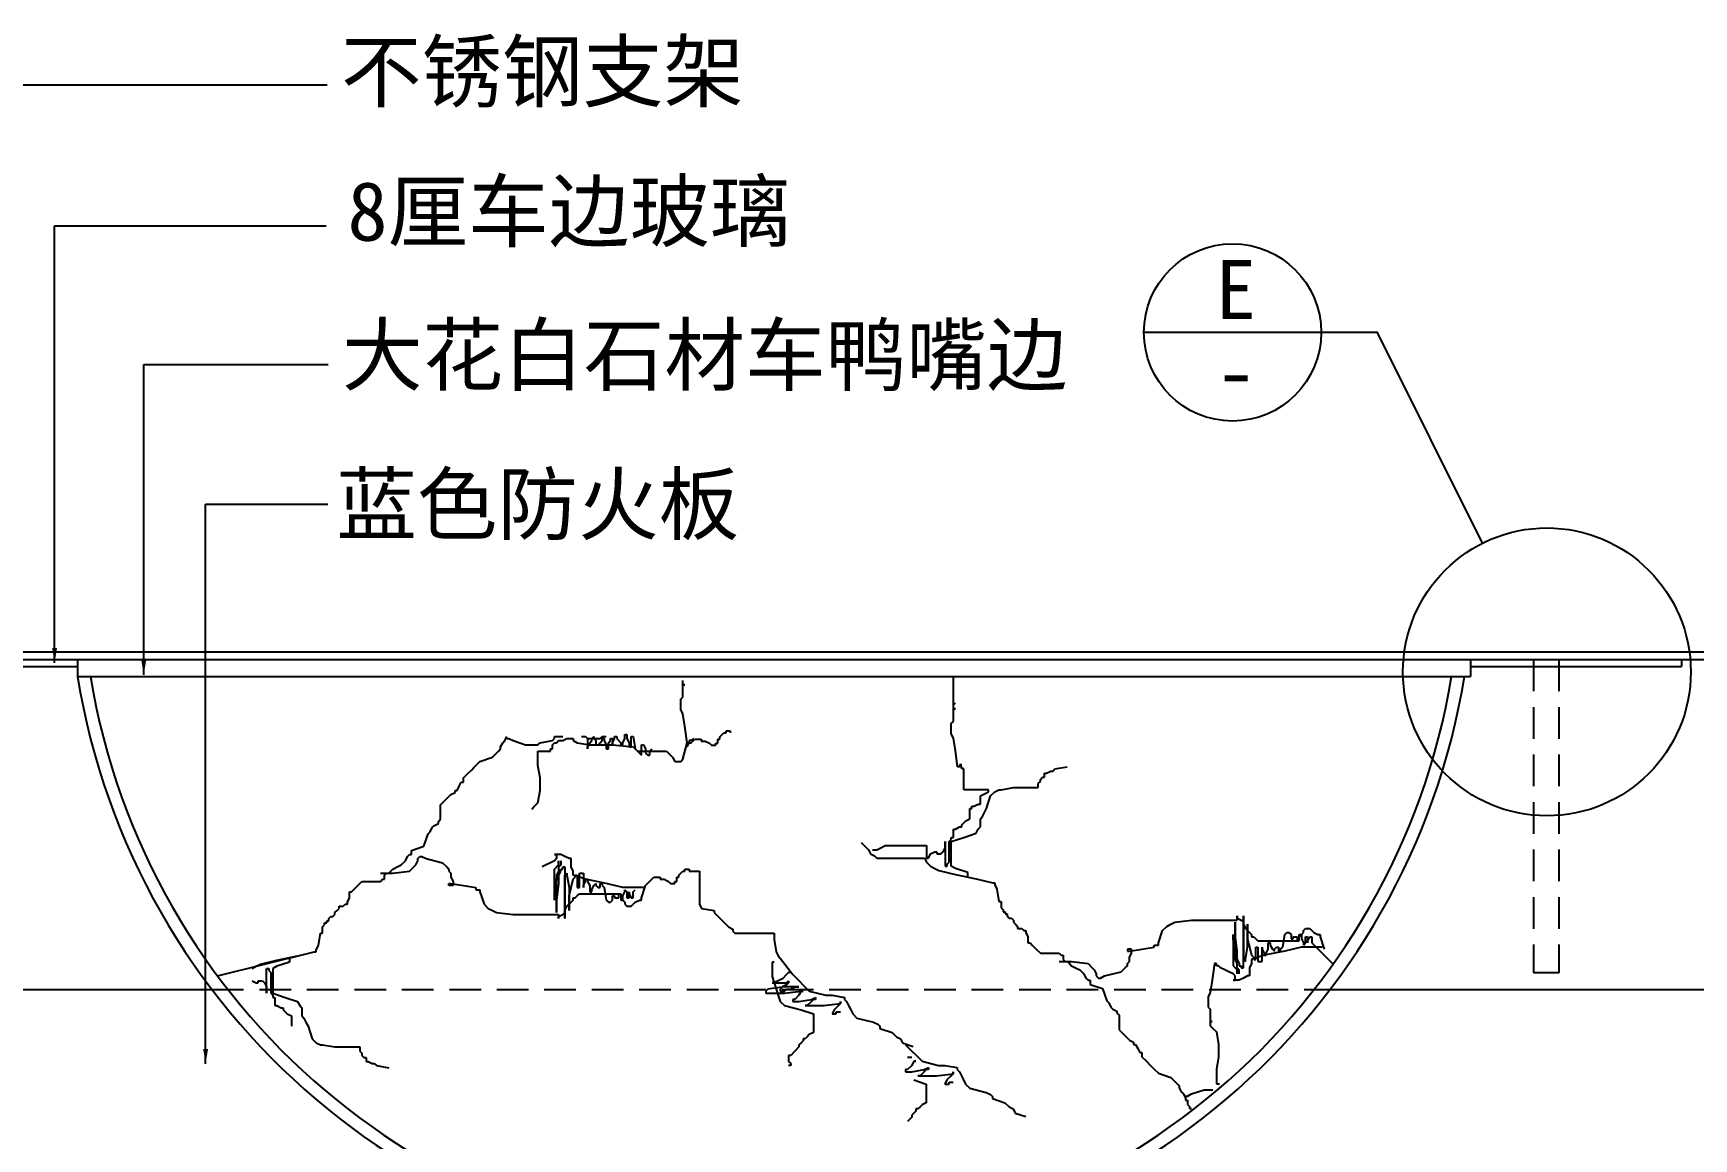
# Model space of a CAD drawing. Extents: x 514 to 5019, y 2591 to 4654.
# Drawn here: x 2063 to 4030, y 3344 to 4654 of the extents above; entities that cross this region are included whole.
import ezdxf
from ezdxf.enums import TextEntityAlignment as Align

# ---------------------------------------------------------------- set-up
doc = ezdxf.new("R2010")
doc.units = 0
doc.header["$LTSCALE"] = 150
doc.header["$MEASUREMENT"] = 0
doc.linetypes.add('DASHED2', pattern=[0.375, 0.25, -0.125])
doc.layers.get('0').update_dxf_attribs({"linetype": 'CONTINUOUS'})
for name, color, linetype in [('2', 2, 'CONTINUOUS'), ('3', 3, 'CONTINUOUS'), ('4', 4, 'CONTINUOUS'), ('7', 7, 'CONTINUOUS'), ('BH', 3, 'CONTINUOUS'), ('TEXT', 3, 'CONTINUOUS')]:
    doc.layers.add(name, color=color, linetype=linetype)
doc.styles.add('HZ', font='')
doc.styles.get('HZ').set_extended_font_data('仿宋_GB2312')
doc.dimstyles.get("Standard").update_dxf_attribs({"dimscale": 35, "dimtxt": 2, "dimasz": 0.5, "dimexe": 1, "dimexo": 1, "dimgap": 0.5, "dimtad": 1, "dimdec": 0, "dimzin": 0, "dimtxsty": 'HZ', "dimblk1": 'DOT', "dimblk2": 'DOT', "dimsah": 1, "dimcen": 0, "dimazin": 3, "dimtfac": 0.5, "dimtdec": 0, "dimtmove": 0, "dimatfit": 3, "dimtolj": 1, "dimtzin": 0})

# ---------------------------------------------------------------- blocks, each defined once
blk = doc.blocks.new('_DOT')
at = {"color": 0, "linetype": 'BYBLOCK'}
blk.add_line((-0.5, 0), (-1, 0), dxfattribs=at)
at = {"color": 0, "linetype": 'BYBLOCK', "const_width": 0.5}
blk.add_lwpolyline([(-0.25, 0, 1), (0.25, 0, 1)], format="xyb", close=True, dxfattribs=at)

msp = doc.modelspace()

# ---------------------------------------------------------------- linework, layer by layer
at = {"layer": '2'}
msp.add_line((935.7, 3921.1), (4945.7, 3921.1), dxfattribs=at)
at = {"layer": '3', "linetype": 'DASHED2'}
for p, q in [((3840.7, 3912.1), (3840.7, 3541.1)), ((3870.7, 3912.1), (3870.7, 3541.1)), ((3870.7, 3541.1), (3840.7, 3541.1)), ((2274.9, 3521.1), (3599.4, 3521.1))]:
    msp.add_line(p, q, dxfattribs=at)
at = {"layer": '3'}
msp.add_arc((2937.2, 4025.2), 817.2, 189.3681, 350.6319, dxfattribs=at)
at = {"layer": '4'}
msp.add_arc((2937.2, 4025.2), 832.2, 189.1978, 350.8022, dxfattribs=at)
at = {"layer": '7'}
for p, q in [((1435.7, 3912.1), (4445.7, 3912.1)), ((1865.7, 3904.1), (2115.7, 3904.1)), ((2115.7, 3912.1), (2115.7, 3892.1)), ((3765.7, 3912.1), (3765.7, 3892.1)), ((3765.7, 3904.1), (4015.7, 3904.1)), ((4015.7, 3912.1), (4015.7, 3904.1)), ((2115.7, 3892.1), (3765.7, 3892.1)), ((1635.7, 3521.1), (2274.9, 3521.1)), ((3599.4, 3521.1), (4245.7, 3521.1))]:
    msp.add_line(p, q, dxfattribs=at)
at = {"layer": 'BH', "color": 3}
for p, q in [((2832.9, 3882.3), (2832.9, 3887.2)), ((2832.9, 3882.3), (2835.3, 3882.3)), ((2835.3, 3882.3), (2832.9, 3882.3)), ((2832.9, 3867.6), (2832.9, 3882.3)), ((3153.3, 3838.9), (3153.3, 3892.1)), ((2830.4, 3865.1), (2832.9, 3867.6)), ((2830.4, 3852.8), (2830.4, 3865.1)), ((3153.3, 3858.5), (3155.7, 3860.9)), ((3153.3, 3853.6), (3153.3, 3858.5)), ((2832.9, 3847.9), (2830.4, 3852.8)), ((2835.3, 3833.2), (2832.9, 3847.9)), ((3150.8, 3836.4), (3153.3, 3838.9)), ((3150.8, 3824.1), (3150.8, 3836.4)), ((3153.3, 3853.6), (3155.7, 3853.6)), ((3155.7, 3853.6), (3153.3, 3853.6)), ((2621.8, 3816.1), (2624.3, 3821)), ((2624.3, 3818.5), (2626.7, 3818.5)), ((2626.7, 3818.5), (2631.7, 3816.1)), ((2678.3, 3816.1), (2680.7, 3818.5)), ((2680.7, 3818.5), (2680.7, 3821)), ((2680.7, 3821), (2690.6, 3821)), ((2690.6, 3816.1), (2695.5, 3818.5)), ((2695.5, 3818.5), (2702.8, 3818.5)), ((2702.8, 3818.5), (2702.8, 3816.1)), ((2712.6, 3821), (2717.6, 3821)), ((2717.6, 3821), (2720, 3818.5)), ((2720, 3818.5), (2720, 3806.3)), ((2720, 3818.5), (2734.7, 3818.5)), ((2724.9, 3818.5), (2727.4, 3821)), ((2724.9, 3816.1), (2724.9, 3818.5)), ((2727.4, 3821), (2727.4, 3818.5)), ((2727.4, 3818.5), (2729.8, 3816.1)), ((2734.7, 3818.5), (2737.2, 3821)), ((2737.2, 3821), (2742.1, 3821)), ((2737.2, 3816.1), (2737.2, 3818.5)), ((2737.2, 3818.5), (2739.6, 3818.5)), ((2739.6, 3818.5), (2739.6, 3816.1)), ((2747, 3816.1), (2747, 3818.5)), ((2747, 3818.5), (2749.5, 3818.5)), ((2749.5, 3813.6), (2751.9, 3818.5)), ((2749.5, 3818.5), (2749.5, 3811.2)), ((2751.9, 3818.5), (2751.9, 3821)), ((2751.9, 3821), (2754.4, 3821)), ((2754.4, 3821), (2754.4, 3818.5)), ((2754.4, 3818.5), (2759.3, 3813.6)), ((2761.7, 3813.6), (2764.2, 3818.5)), ((2764.2, 3818.5), (2764.2, 3823.4)), ((2764.2, 3823.4), (2766.6, 3823.4)), ((2766.6, 3823.4), (2766.6, 3818.5)), ((2766.6, 3818.5), (2769.1, 3813.6)), ((2771.5, 3808.7), (2771.5, 3821)), ((2771.5, 3821), (2774, 3821)), ((2774, 3821), (2776.4, 3806.3)), ((2837.8, 3813.6), (2835.3, 3833.2)), ((2845.2, 3818.5), (2842.7, 3816.1)), ((2844.7, 3815.6), (2847.1, 3818)), ((2847.1, 3818), (2854.5, 3818)), ((2854.5, 3818), (2854.5, 3815.6)), ((2874.1, 3813.1), (2874.1, 3818)), ((2874.1, 3818), (2876.6, 3818)), ((2876.6, 3820.5), (2881.5, 3825.4)), ((2876.6, 3818), (2876.6, 3820.5)), ((2881.5, 3825.4), (2883.9, 3825.4)), ((2883.9, 3827.8), (2888.9, 3827.8)), ((2883.9, 3825.4), (2883.9, 3827.8)), ((2888.9, 3827.8), (2888.9, 3825.4)), ((3153.3, 3819.2), (3150.8, 3824.1)), ((3155.7, 3804.5), (3153.3, 3819.2)), ((2607.1, 3796.4), (2612, 3801.3)), ((2612, 3801.3), (2614.5, 3803.8)), ((2614.5, 3803.8), (2616.9, 3806.3)), ((2616.9, 3808.7), (2619.4, 3813.6)), ((2616.9, 3806.3), (2616.9, 3808.7)), ((2619.4, 3813.6), (2621.8, 3816.1)), ((2631.7, 3816.1), (2646.4, 3811.2)), ((2646.4, 3811.2), (2661.1, 3811.2)), ((2661.1, 3811.2), (2663.6, 3813.6)), ((2661.1, 3786.6), (2661.1, 3803.8)), ((2661.1, 3803.8), (2675.8, 3803.8)), ((2663.6, 3813.6), (2678.3, 3816.1)), ((2675.8, 3803.8), (2675.8, 3806.3)), ((2675.8, 3806.3), (2678.3, 3806.3)), ((2678.3, 3811.2), (2680.7, 3813.6)), ((2678.3, 3806.3), (2678.3, 3811.2)), ((2680.7, 3813.6), (2683.2, 3813.6)), ((2683.2, 3813.6), (2685.6, 3816.1)), ((2685.6, 3816.1), (2690.6, 3816.1)), ((2702.8, 3816.1), (2707.7, 3813.6)), ((2707.7, 3813.6), (2722.5, 3811.2)), ((2720, 3808.7), (2722.5, 3811.2)), ((2720, 3806.3), (2720, 3808.7)), ((2722.5, 3813.6), (2724.9, 3816.1)), ((2722.5, 3811.2), (2722.5, 3813.6)), ((2722.5, 3811.2), (2749.5, 3811.2)), ((2729.8, 3816.1), (2729.8, 3811.2)), ((2729.8, 3811.2), (2732.3, 3811.2)), ((2732.3, 3811.2), (2734.7, 3813.6)), ((2734.7, 3813.6), (2737.2, 3816.1)), ((2739.6, 3816.1), (2742.1, 3811.2)), ((2742.1, 3811.2), (2742.1, 3806.3)), ((2742.1, 3806.3), (2744.5, 3806.3)), ((2744.5, 3813.6), (2747, 3816.1)), ((2744.5, 3806.3), (2744.5, 3813.6)), ((2749.5, 3811.2), (2749.5, 3813.6)), ((2749.5, 3811.2), (2774, 3808.7)), ((2759.3, 3813.6), (2759.3, 3811.2)), ((2759.3, 3811.2), (2761.7, 3811.2)), ((2761.7, 3811.2), (2761.7, 3813.6)), ((2769.1, 3813.6), (2769.1, 3808.7)), ((2769.1, 3808.7), (2771.5, 3808.7)), ((2774, 3808.7), (2776.4, 3806.3)), ((2776.4, 3806.3), (2778.9, 3803.8)), ((2776.4, 3806.3), (2781.4, 3801.3)), ((2778.9, 3803.8), (2813.3, 3803.8)), ((2781.4, 3801.3), (2783.8, 3798.9)), ((2783.8, 3798.9), (2783.8, 3811.2)), ((2783.8, 3811.2), (2786.3, 3811.2)), ((2786.3, 3811.2), (2788.7, 3806.3)), ((2788.7, 3806.3), (2788.7, 3801.3)), ((2788.7, 3801.3), (2791.2, 3798.9)), ((2791.2, 3798.9), (2793.6, 3798.9)), ((2793.6, 3803.8), (2796.1, 3806.3)), ((2793.6, 3798.9), (2793.6, 3803.8)), ((2813.3, 3803.8), (2815.7, 3801.3)), ((2815.7, 3801.3), (2820.6, 3796.4)), ((2832.9, 3794), (2837.8, 3813.6)), ((2837.8, 3808.7), (2840.3, 3813.6)), ((2840.3, 3813.6), (2837.8, 3813.6)), ((2842.7, 3816.1), (2840.3, 3816.1)), ((2840.3, 3816.1), (2840.3, 3813.6)), ((2840.3, 3813.6), (2842.7, 3813.6)), ((2842.7, 3813.6), (2844.7, 3815.6)), ((2854.5, 3815.6), (2859.4, 3815.6)), ((2859.4, 3815.6), (2864.3, 3813.1)), ((2864.3, 3813.1), (2866.8, 3810.7)), ((2866.8, 3810.7), (2871.7, 3810.7)), ((2871.7, 3810.7), (2871.7, 3813.1)), ((2871.7, 3813.1), (2874.1, 3813.1)), ((3158.2, 3784.9), (3155.7, 3804.5)), ((2577.7, 3776.8), (2582.6, 3781.7)), ((2582.6, 3781.7), (2585, 3784.2)), ((2585, 3784.2), (2587.5, 3786.6)), ((2587.5, 3786.6), (2592.4, 3791.5)), ((2592.4, 3791.5), (2607.1, 3796.4)), ((2663.6, 3771.9), (2661.1, 3786.6)), ((2820.6, 3796.4), (2823.1, 3791.5)), ((2823.1, 3791.5), (2830.4, 3791.5)), ((2830.4, 3791.5), (2832.9, 3794)), ((3160.6, 3784.9), (3158.2, 3784.9)), ((3163.1, 3787.4), (3160.6, 3787.4)), ((3160.6, 3787.4), (3160.6, 3784.9)), ((3163.1, 3784.9), (3160.6, 3784.9)), ((3163.1, 3782.5), (3163.1, 3784.9)), ((3165.5, 3782.5), (3163.1, 3782.5)), ((3165.5, 3757.9), (3165.5, 3782.5)), ((3261.2, 3772.7), (3261.2, 3777.6)), ((3261.2, 3777.6), (3263.7, 3777.6)), ((3263.7, 3777.6), (3268.6, 3780)), ((3268.6, 3780), (3271, 3780)), ((3271, 3780), (3273.5, 3782.5)), ((3273.5, 3782.5), (3288.2, 3784.9)), ((2565.4, 3757.2), (2567.9, 3762.1)), ((2567.9, 3762.1), (2570.3, 3767)), ((2570.3, 3767), (2572.8, 3767)), ((2572.8, 3771.9), (2577.7, 3776.8)), ((2572.8, 3767), (2572.8, 3771.9)), ((2663.6, 3757.2), (2663.6, 3771.9)), ((3195, 3757.9), (3165.5, 3757.9)), ((3195, 3755.5), (3195, 3757.9)), ((3202.3, 3755.5), (3207.2, 3757.9)), ((3207.2, 3757.9), (3209.7, 3757.9)), ((3209.7, 3757.9), (3224.4, 3760.4)), ((3224.4, 3760.4), (3253.9, 3760.4)), ((3253.9, 3765.3), (3256.3, 3767.7)), ((3253.9, 3760.4), (3253.9, 3765.3)), ((3256.3, 3770.2), (3258.8, 3772.7)), ((3256.3, 3767.7), (3256.3, 3770.2)), ((3258.8, 3772.7), (3261.2, 3772.7)), ((2545.8, 3740), (2548.2, 3742.5)), ((2545.8, 3722.9), (2545.8, 3740)), ((2548.2, 3742.5), (2555.6, 3749.9)), ((2555.6, 3749.9), (2558, 3752.3)), ((2558, 3752.3), (2562.9, 3754.8)), ((2562.9, 3754.8), (2562.9, 3757.2)), ((2562.9, 3757.2), (2565.4, 3757.2)), ((2656.2, 3737.6), (2661.1, 3742.5)), ((2661.1, 3742.5), (2663.6, 3757.2)), ((3175.3, 3735.9), (3175.3, 3738.3)), ((3175.3, 3738.3), (3177.8, 3738.3)), ((3177.8, 3738.3), (3182.7, 3740.8)), ((3182.7, 3740.8), (3185.2, 3740.8)), ((3185.2, 3750.6), (3195, 3755.5)), ((3185.2, 3740.8), (3185.2, 3750.6)), ((3192.5, 3735.9), (3197.4, 3750.6)), ((3197.4, 3750.6), (3202.3, 3755.5)), ((2543.3, 3720.4), (2545.8, 3722.9)), ((2543.3, 3718), (2543.3, 3720.4)), ((2653.7, 3735.1), (2656.2, 3737.6)), ((3163.1, 3716.3), (3168, 3721.2)), ((3168, 3721.2), (3172.9, 3723.6)), ((3172.9, 3723.6), (3172.9, 3735.9)), ((3172.9, 3735.9), (3175.3, 3735.9)), ((3185.2, 3723.6), (3187.6, 3726.1)), ((3185.2, 3713.8), (3185.2, 3723.6)), ((3187.6, 3726.1), (3190.1, 3731)), ((3190.1, 3731), (3192.5, 3735.9)), ((2526.1, 3691), (2531, 3705.7)), ((2531, 3705.7), (2533.5, 3708.2)), ((2533.5, 3708.2), (2535.9, 3713.1)), ((2535.9, 3713.1), (2538.4, 3715.5)), ((2538.4, 3715.5), (2543.3, 3718)), ((3148.3, 3696.6), (3150.8, 3699.1)), ((3150.8, 3696.6), (3165.5, 3701.5)), ((3150.8, 3699.1), (3150.8, 3701.5)), ((3150.8, 3701.5), (3153.3, 3701.5)), ((3153.3, 3701.5), (3153.3, 3711.3)), ((3153.3, 3711.3), (3155.7, 3711.3)), ((3155.7, 3711.3), (3160.6, 3713.8)), ((3160.6, 3713.8), (3163.1, 3713.8)), ((3163.1, 3713.8), (3163.1, 3716.3)), ((3165.5, 3701.5), (3180.2, 3706.4)), ((3180.2, 3706.4), (3182.7, 3711.3)), ((3182.7, 3711.3), (3185.2, 3713.8)), ((2506.5, 3678.7), (2509, 3681.2)), ((2509, 3681.2), (2511.4, 3681.2)), ((2511.4, 3686.1), (2526.1, 3691)), ((2511.4, 3681.2), (2511.4, 3686.1)), ((2688.1, 3681.2), (2680.7, 3681.2)), ((2680.7, 3681.2), (2683.2, 3681.2)), ((2683.2, 3681.2), (2683.2, 3676.3)), ((2693, 3678.7), (2688.1, 3681.2)), ((3044, 3695.5), (3052.6, 3686.8)), ((3052.6, 3686.8), (3055.1, 3681.9)), ((3055.1, 3681.9), (3060, 3679.5)), ((3057.5, 3686.8), (3062.5, 3686.8)), ((3060, 3679.5), (3062.5, 3677)), ((3062.5, 3686.8), (3067.4, 3689.3)), ((3067.4, 3689.3), (3072.3, 3691.7)), ((3072.3, 3691.7), (3121.3, 3691.7)), ((3121.3, 3691.7), (3121.3, 3677)), ((3123.8, 3677), (3126.3, 3681.9)), ((3126.3, 3681.9), (3131.2, 3684.4)), ((3131.2, 3684.4), (3133.6, 3684.4)), ((3133.6, 3684.4), (3133.6, 3681.9)), ((3133.6, 3681.9), (3138.5, 3681.9)), ((3138.5, 3681.9), (3141, 3684.4)), ((3141, 3684.4), (3143.4, 3689.3)), ((3143.4, 3689.3), (3143.4, 3696.6)), ((3143.4, 3696.6), (3143.4, 3667.2)), ((3148.3, 3672.1), (3148.3, 3696.6)), ((3150.8, 3667.2), (3150.8, 3696.6)), ((2484.4, 3659.1), (2486.9, 3661.6)), ((2486.9, 3661.6), (2489.3, 3664)), ((2489.3, 3664), (2494.2, 3666.5)), ((2489.3, 3659.1), (2509, 3661.6)), ((2494.2, 3666.5), (2499.1, 3668.9)), ((2499.1, 3668.9), (2504, 3673.8)), ((2504, 3673.8), (2506.5, 3678.7)), ((2509, 3661.6), (2513.9, 3666.5)), ((2513.9, 3666.5), (2516.3, 3668.9)), ((2516.3, 3668.9), (2518.8, 3673.8)), ((2518.8, 3676.3), (2521.2, 3678.7)), ((2518.8, 3673.8), (2518.8, 3676.3)), ((2521.2, 3678.7), (2523.7, 3678.7)), ((2523.7, 3678.7), (2528.6, 3676.3)), ((2528.6, 3676.3), (2548.2, 3671.4)), ((2548.2, 3671.4), (2553.1, 3666.5)), ((2553.1, 3666.5), (2555.6, 3664)), ((2555.6, 3664), (2555.6, 3661.6)), ((2555.6, 3661.6), (2558, 3659.1)), ((2670.9, 3668.9), (2666, 3666.5)), ((2675.8, 3671.4), (2670.9, 3668.9)), ((2680.7, 3673.8), (2675.8, 3671.4)), ((2683.2, 3676.3), (2680.7, 3673.8)), ((2680.7, 3664), (2685.6, 3668.9)), ((2680.7, 3627.3), (2680.7, 3664)), ((2685.6, 3661.6), (2683.2, 3656.7)), ((2685.6, 3668.9), (2685.6, 3673.8)), ((2685.6, 3673.8), (2685.6, 3646.9)), ((2688.1, 3668.9), (2685.6, 3666.5)), ((2685.6, 3666.5), (2685.6, 3661.6)), ((2685.6, 3656.7), (2688.1, 3661.6)), ((2688.1, 3673.8), (2688.1, 3668.9)), ((2688.1, 3664), (2690.6, 3664)), ((2688.1, 3661.6), (2688.1, 3664)), ((2690.6, 3664), (2690.6, 3666.5)), ((2690.6, 3666.5), (2693, 3666.5)), ((2697.9, 3676.3), (2693, 3678.7)), ((2693, 3666.5), (2693, 3605.2)), ((2700.4, 3676.3), (2697.9, 3676.3)), ((2700.4, 3666.5), (2700.4, 3676.3)), ((2702.8, 3661.6), (2700.4, 3666.5)), ((2702.8, 3656.7), (2702.8, 3661.6)), ((2828, 3656.7), (2832.9, 3661.6)), ((2832.9, 3661.6), (2835.3, 3661.6)), ((2835.3, 3664), (2840.3, 3664)), ((2835.3, 3661.6), (2835.3, 3664)), ((2840.3, 3664), (2840.3, 3661.6)), ((2840.3, 3661.6), (2852.5, 3661.6)), ((2852.5, 3661.6), (2852.5, 3622.3)), ((3062.5, 3677), (3118.9, 3677)), ((3118.9, 3677), (3121.3, 3672.1)), ((3121.3, 3677), (3123.8, 3677)), ((3121.3, 3672.1), (3126.3, 3667.2)), ((3126.3, 3667.2), (3131.2, 3664.8)), ((3131.2, 3664.8), (3136.1, 3662.3)), ((3136.1, 3662.3), (3155.7, 3657.4)), ((3143.4, 3667.2), (3145.9, 3667.2)), ((3145.9, 3669.7), (3148.3, 3672.1)), ((3145.9, 3667.2), (3145.9, 3669.7)), ((3155.7, 3664.8), (3150.8, 3667.2)), ((3170.4, 3659.9), (3155.7, 3664.8)), ((3170.4, 3655), (3170.4, 3659.9)), ((2440.2, 3637.1), (2442.7, 3639.5)), ((2442.7, 3639.5), (2447.6, 3644.4)), ((2447.6, 3644.4), (2452.5, 3649.3)), ((2452.5, 3649.3), (2474.6, 3649.3)), ((2474.6, 3659.1), (2489.3, 3659.1)), ((2474.6, 3649.3), (2477, 3651.8)), ((2477, 3651.8), (2479.5, 3651.8)), ((2479.5, 3656.7), (2482, 3659.1)), ((2479.5, 3651.8), (2479.5, 3656.7)), ((2482, 3659.1), (2484.4, 3659.1)), ((2555.6, 3644.4), (2555.6, 3646.9)), ((2555.6, 3646.9), (2558, 3646.9)), ((2560.5, 3644.4), (2555.6, 3644.4)), ((2558, 3659.1), (2558, 3654.2)), ((2558, 3654.2), (2560.5, 3649.3)), ((2558, 3646.9), (2572.8, 3644.4)), ((2560.5, 3649.3), (2560.5, 3644.4)), ((2572.8, 3644.4), (2587.5, 3642)), ((2587.5, 3642), (2587.5, 3639.5)), ((2587.5, 3639.5), (2592.4, 3639.5)), ((2592.4, 3639.5), (2592.4, 3637.1)), ((2683.2, 3651.8), (2680.7, 3632.2)), ((2683.2, 3656.7), (2683.2, 3651.8)), ((2683.2, 3651.8), (2685.6, 3656.7)), ((2683.2, 3612.5), (2683.2, 3651.8)), ((2685.6, 3646.9), (2683.2, 3627.3)), ((2693, 3656.7), (2695.5, 3659.1)), ((2693, 3605.2), (2693, 3656.7)), ((2695.5, 3659.1), (2695.5, 3656.7)), ((2695.5, 3656.7), (2697.9, 3642)), ((2697.9, 3632.2), (2702.8, 3651.8)), ((2697.9, 3642), (2697.9, 3615)), ((2717.6, 3651.8), (2702.8, 3656.7)), ((2702.8, 3651.8), (2705.3, 3654.2)), ((2705.3, 3654.2), (2705.3, 3656.7)), ((2705.3, 3656.7), (2707.7, 3656.7)), ((2707.7, 3656.7), (2707.7, 3642)), ((2707.7, 3642), (2710.2, 3642)), ((2710.2, 3642), (2710.2, 3659.1)), ((2710.2, 3659.1), (2715.1, 3659.1)), ((2715.1, 3659.1), (2715.1, 3642)), ((2715.1, 3644.4), (2717.6, 3649.3)), ((2715.1, 3642), (2715.1, 3644.4)), ((2742.1, 3646.9), (2717.6, 3651.8)), ((2717.6, 3649.3), (2717.6, 3651.8)), ((2717.6, 3651.8), (2720, 3651.8)), ((2720, 3651.8), (2720, 3649.3)), ((2720, 3649.3), (2722.5, 3644.4)), ((2722.5, 3644.4), (2722.5, 3637.1)), ((2724.9, 3639.5), (2727.4, 3644.4)), ((2724.9, 3637.1), (2724.9, 3639.5)), ((2727.4, 3644.4), (2729.8, 3646.9)), ((2729.8, 3646.9), (2729.8, 3644.4)), ((2729.8, 3644.4), (2732.3, 3642)), ((2732.3, 3642), (2734.7, 3642)), ((2734.7, 3642), (2734.7, 3646.9)), ((2734.7, 3646.9), (2737.2, 3646.9)), ((2737.2, 3646.9), (2737.2, 3644.4)), ((2737.2, 3644.4), (2739.6, 3642)), ((2739.6, 3642), (2742.1, 3627.3)), ((2761.7, 3642), (2742.1, 3646.9)), ((2786.3, 3642), (2761.7, 3642)), ((2764.2, 3637.1), (2764.2, 3639.5)), ((2764.2, 3639.5), (2766.6, 3637.1)), ((2774, 3637.1), (2776.4, 3639.5)), ((2783.8, 3629.7), (2788.7, 3644.4)), ((2788.7, 3644.4), (2796.1, 3651.8)), ((2796.1, 3651.8), (2798.5, 3654.2)), ((2798.5, 3654.2), (2805.9, 3654.2)), ((2805.9, 3654.2), (2805.9, 3651.8)), ((2805.9, 3651.8), (2810.8, 3651.8)), ((2810.8, 3651.8), (2815.7, 3649.3)), ((2815.7, 3649.3), (2818.2, 3646.9)), ((2818.2, 3646.9), (2823.1, 3646.9)), ((2823.1, 3646.9), (2823.1, 3649.3)), ((2823.1, 3649.3), (2825.5, 3649.3)), ((2825.5, 3649.3), (2825.5, 3654.2)), ((2825.5, 3654.2), (2828, 3654.2)), ((2828, 3654.2), (2828, 3656.7)), ((3155.7, 3657.4), (3180.2, 3652.5)), ((3180.2, 3652.5), (3199.9, 3647.6)), ((3199.9, 3647.6), (3202.3, 3647.6)), ((3202.3, 3647.6), (3202.3, 3645.1)), ((3202.3, 3645.1), (3204.8, 3640.2)), ((3204.8, 3640.2), (3207.2, 3625.5)), ((2425.5, 3617.4), (2425.5, 3619.9)), ((2425.5, 3619.9), (2430.4, 3619.9)), ((2430.4, 3619.9), (2432.9, 3622.3)), ((2432.9, 3622.3), (2435.3, 3622.3)), ((2435.3, 3624.8), (2437.8, 3629.7)), ((2435.3, 3622.3), (2435.3, 3624.8)), ((2437.8, 3629.7), (2437.8, 3637.1)), ((2437.8, 3637.1), (2440.2, 3637.1)), ((2592.4, 3637.1), (2597.3, 3622.3)), ((2597.3, 3622.3), (2602.2, 3617.4)), ((2680.7, 3632.2), (2680.7, 3627.3)), ((2683.2, 3627.3), (2683.2, 3612.5)), ((2693, 3615), (2695.5, 3619.9)), ((2695.5, 3619.9), (2700.4, 3624.8)), ((2697.9, 3615), (2697.9, 3632.2)), ((2700.4, 3624.8), (2702.8, 3627.3)), ((2702.8, 3627.3), (2702.8, 3629.7)), ((2702.8, 3629.7), (2705.3, 3629.7)), ((2705.3, 3629.7), (2707.7, 3632.2)), ((2707.7, 3632.2), (2710.2, 3634.6)), ((2710.2, 3634.6), (2759.3, 3634.6)), ((2722.5, 3637.1), (2724.9, 3637.1)), ((2742.1, 3627.3), (2744.5, 3624.8)), ((2744.5, 3624.8), (2747, 3624.8)), ((2747, 3624.8), (2749.5, 3627.3)), ((2749.5, 3632.2), (2751.9, 3632.2)), ((2749.5, 3627.3), (2749.5, 3632.2)), ((2751.9, 3632.2), (2751.9, 3629.7)), ((2751.9, 3629.7), (2756.8, 3629.7)), ((2756.8, 3629.7), (2756.8, 3634.6)), ((2756.8, 3634.6), (2759.3, 3634.6)), ((2759.3, 3634.6), (2759.3, 3629.7)), ((2759.3, 3634.6), (2759.3, 3627.3)), ((2759.3, 3629.7), (2764.2, 3624.8)), ((2759.3, 3627.3), (2761.7, 3627.3)), ((2761.7, 3632.2), (2764.2, 3637.1)), ((2761.7, 3627.3), (2761.7, 3632.2)), ((2764.2, 3624.8), (2764.2, 3622.3)), ((2764.2, 3622.3), (2766.6, 3619.9)), ((2766.6, 3637.1), (2766.6, 3629.7)), ((2766.6, 3629.7), (2769.1, 3629.7)), ((2766.6, 3619.9), (2771.5, 3619.9)), ((2769.1, 3629.7), (2769.1, 3637.1)), ((2769.1, 3637.1), (2769.1, 3634.6)), ((2769.1, 3634.6), (2771.5, 3629.7)), ((2771.5, 3629.7), (2774, 3629.7)), ((2771.5, 3619.9), (2776.4, 3624.8)), ((2774, 3629.7), (2774, 3637.1)), ((2776.4, 3624.8), (2781.4, 3627.3)), ((2781.4, 3627.3), (2783.8, 3627.3)), ((2783.8, 3627.3), (2783.8, 3629.7)), ((2852.5, 3622.3), (2855, 3617.4)), ((3207.2, 3625.5), (3209.7, 3625.5)), ((3209.7, 3625.5), (3209.7, 3618.2)), ((2408.3, 3597.8), (2408.3, 3600.3)), ((2408.3, 3600.3), (2410.8, 3600.3)), ((2410.8, 3600.3), (2410.8, 3602.7)), ((2410.8, 3602.7), (2413.2, 3602.7)), ((2413.2, 3605.2), (2415.7, 3607.6)), ((2413.2, 3602.7), (2413.2, 3605.2)), ((2415.7, 3607.6), (2418.2, 3607.6)), ((2418.2, 3607.6), (2420.6, 3610.1)), ((2420.6, 3612.5), (2423.1, 3615)), ((2420.6, 3610.1), (2420.6, 3612.5)), ((2423.1, 3615), (2425.5, 3617.4)), ((2602.2, 3617.4), (2607.1, 3615)), ((2607.1, 3615), (2612, 3612.5)), ((2612, 3612.5), (2631.7, 3610.1)), ((2631.7, 3610.1), (2685.6, 3610.1)), ((2685.6, 3610.1), (2685.6, 3605.2)), ((2685.6, 3607.6), (2690.6, 3610.1)), ((2685.6, 3605.2), (2685.6, 3607.6)), ((2690.6, 3610.1), (2693, 3612.5)), ((2693, 3612.5), (2693, 3615)), ((2855, 3617.4), (2869.7, 3615)), ((2869.7, 3615), (2869.7, 3612.5)), ((2869.7, 3612.5), (2872.2, 3610.1)), ((2872.2, 3610.1), (2886.9, 3595.4)), ((3209.7, 3618.2), (3212.2, 3615.7)), ((3212.2, 3615.7), (3212.2, 3613.3)), ((3212.2, 3613.3), (3214.6, 3613.3)), ((3214.6, 3613.3), (3214.6, 3610.8)), ((3214.6, 3610.8), (3217.1, 3610.8)), ((3217.1, 3610.8), (3217.1, 3608.4)), ((3217.1, 3608.4), (3219.5, 3605.9)), ((3219.5, 3605.9), (3222, 3605.9)), ((3222, 3605.9), (3224.4, 3603.5)), ((3224.4, 3603.5), (3224.4, 3601)), ((3224.4, 3601), (3226.9, 3598.6)), ((3410.9, 3598.6), (3415.8, 3601)), ((3415.8, 3601), (3435.5, 3603.5)), ((3435.5, 3603.5), (3489.5, 3603.5)), ((3487, 3586.3), (3487, 3601)), ((3487, 3601), (3487, 3561.8)), ((3489.5, 3603.5), (3489.5, 3608.4)), ((3489.5, 3608.4), (3489.5, 3605.9)), ((3489.5, 3605.9), (3494.4, 3603.5)), ((3494.4, 3603.5), (3496.8, 3601)), ((3496.8, 3547.1), (3496.8, 3608.4)), ((3496.8, 3608.4), (3496.8, 3556.9)), ((3496.8, 3601), (3496.8, 3598.6)), ((2401, 3573.3), (2403.4, 3588)), ((2403.4, 3588), (2405.9, 3588)), ((2405.9, 3595.4), (2408.3, 3597.8)), ((2405.9, 3588), (2405.9, 3595.4)), ((2886.9, 3595.4), (2891.8, 3592.9)), ((2891.8, 3592.9), (2891.8, 3590.5)), ((2891.8, 3590.5), (2894.2, 3588)), ((2894.2, 3588), (2940.9, 3588)), ((2940.9, 3588), (2940.9, 3580.7)), ((2940.9, 3580.7), (2943.3, 3565.9)), ((3226.9, 3598.6), (3229.3, 3596.1)), ((3229.3, 3596.1), (3229.3, 3593.6)), ((3229.3, 3593.6), (3234.2, 3593.6)), ((3234.2, 3593.6), (3236.7, 3591.2)), ((3236.7, 3591.2), (3239.1, 3591.2)), ((3239.1, 3591.2), (3239.1, 3588.7)), ((3239.1, 3588.7), (3241.6, 3583.8)), ((3241.6, 3583.8), (3241.6, 3576.5)), ((3396.2, 3576.5), (3401.1, 3591.2)), ((3401.1, 3591.2), (3406, 3596.1)), ((3406, 3596.1), (3410.9, 3598.6)), ((3484.6, 3581.4), (3484.6, 3586.3)), ((3484.6, 3586.3), (3484.6, 3549.5)), ((3487, 3561.8), (3484.6, 3581.4)), ((3489.5, 3566.7), (3487, 3586.3)), ((3496.8, 3598.6), (3499.3, 3593.6)), ((3499.3, 3593.6), (3504.2, 3588.7)), ((3501.7, 3571.6), (3501.7, 3598.6)), ((3501.7, 3598.6), (3501.7, 3581.4)), ((3501.7, 3581.4), (3506.6, 3561.8)), ((3504.2, 3588.7), (3506.6, 3586.3)), ((3506.6, 3586.3), (3506.6, 3583.8)), ((3506.6, 3583.8), (3509.1, 3583.8)), ((3509.1, 3583.8), (3511.6, 3581.4)), ((3511.6, 3581.4), (3514, 3578.9)), ((3543.5, 3571.6), (3545.9, 3586.3)), ((3545.9, 3586.3), (3548.4, 3588.7)), ((3548.4, 3588.7), (3550.8, 3588.7)), ((3550.8, 3588.7), (3553.3, 3586.3)), ((3553.3, 3586.3), (3553.3, 3581.4)), ((3553.3, 3581.4), (3555.7, 3581.4)), ((3555.7, 3581.4), (3555.7, 3583.8)), ((3555.7, 3583.8), (3560.6, 3583.8)), ((3560.6, 3583.8), (3560.6, 3578.9)), ((3563.1, 3583.8), (3568, 3588.7)), ((3563.1, 3578.9), (3563.1, 3586.3)), ((3563.1, 3586.3), (3565.5, 3586.3)), ((3563.1, 3578.9), (3563.1, 3583.8)), ((3565.5, 3586.3), (3565.5, 3581.4)), ((3565.5, 3581.4), (3568, 3576.5)), ((3568, 3591.2), (3570.4, 3593.6)), ((3568, 3588.7), (3568, 3591.2)), ((3570.4, 3593.6), (3575.4, 3593.6)), ((3570.4, 3576.5), (3570.4, 3583.8)), ((3570.4, 3583.8), (3572.9, 3583.8)), ((3572.9, 3583.8), (3572.9, 3576.5)), ((3572.9, 3578.9), (3575.4, 3583.8)), ((3575.4, 3593.6), (3580.3, 3588.7)), ((3575.4, 3583.8), (3577.8, 3583.8)), ((3577.8, 3583.8), (3577.8, 3576.5)), ((3580.3, 3588.7), (3585.2, 3586.3)), ((3585.2, 3586.3), (3587.6, 3586.3)), ((3587.6, 3586.3), (3587.6, 3583.8)), ((3587.6, 3583.8), (3592.5, 3569.1)), ((2281.5, 3537.3), (2396.1, 3565.9)), ((2351.9, 3556.1), (2376.4, 3561)), ((2396.1, 3565.9), (2398.5, 3565.9)), ((2398.5, 3568.4), (2401, 3573.3)), ((2398.5, 3565.9), (2398.5, 3568.4)), ((2943.3, 3565.9), (2945.8, 3561)), ((2945.8, 3561), (2948.2, 3558.6)), ((3241.6, 3576.5), (3244.1, 3576.5)), ((3244.1, 3576.5), (3246.5, 3574)), ((3246.5, 3574), (3251.4, 3569.1)), ((3251.4, 3569.1), (3256.3, 3564.2)), ((3256.3, 3564.2), (3278.4, 3564.2)), ((3278.4, 3564.2), (3280.9, 3561.8)), ((3280.9, 3561.8), (3283.3, 3561.8)), ((3283.3, 3561.8), (3283.3, 3556.9)), ((3364.3, 3569.1), (3359.4, 3569.1)), ((3359.4, 3569.1), (3359.4, 3566.7)), ((3359.4, 3566.7), (3361.9, 3566.7)), ((3361.9, 3566.7), (3376.6, 3569.1)), ((3361.9, 3559.3), (3364.3, 3564.2)), ((3364.3, 3564.2), (3364.3, 3569.1)), ((3376.6, 3569.1), (3391.3, 3571.6)), ((3391.3, 3571.6), (3391.3, 3574)), ((3391.3, 3574), (3396.2, 3574)), ((3396.2, 3574), (3396.2, 3576.5)), ((3487, 3556.9), (3487, 3561.8)), ((3487, 3561.8), (3489.5, 3556.9)), ((3489.5, 3539.7), (3489.5, 3566.7)), ((3499.3, 3556.9), (3501.7, 3571.6)), ((3521.4, 3561.8), (3506.6, 3556.9)), ((3506.6, 3561.8), (3509.1, 3559.3)), ((3511.6, 3556.9), (3511.6, 3571.6)), ((3511.6, 3571.6), (3514, 3571.6)), ((3514, 3578.9), (3563.1, 3578.9)), ((3514, 3571.6), (3514, 3554.4)), ((3518.9, 3554.4), (3518.9, 3571.6)), ((3518.9, 3571.6), (3518.9, 3569.1)), ((3518.9, 3569.1), (3521.4, 3564.2)), ((3545.9, 3566.7), (3521.4, 3561.8)), ((3521.4, 3564.2), (3521.4, 3561.8)), ((3521.4, 3561.8), (3523.8, 3561.8)), ((3523.8, 3564.2), (3526.3, 3569.1)), ((3523.8, 3561.8), (3523.8, 3564.2)), ((3526.3, 3569.1), (3526.3, 3576.5)), ((3526.3, 3576.5), (3528.7, 3576.5)), ((3528.7, 3576.5), (3528.7, 3574)), ((3528.7, 3574), (3531.2, 3569.1)), ((3531.2, 3569.1), (3533.6, 3566.7)), ((3533.6, 3569.1), (3536.1, 3571.6)), ((3533.6, 3566.7), (3533.6, 3569.1)), ((3536.1, 3571.6), (3538.5, 3571.6)), ((3538.5, 3571.6), (3538.5, 3566.7)), ((3538.5, 3566.7), (3541, 3566.7)), ((3541, 3569.1), (3543.5, 3571.6)), ((3541, 3566.7), (3541, 3569.1)), ((3565.5, 3571.6), (3545.9, 3566.7)), ((3560.6, 3578.9), (3563.1, 3578.9)), ((3590.1, 3571.6), (3565.5, 3571.6)), ((3568, 3576.5), (3568, 3574)), ((3568, 3574), (3570.4, 3576.5)), ((3572.9, 3576.5), (3572.9, 3578.9)), ((3577.8, 3576.5), (3603, 3551.3)), ((2322.4, 3546.3), (2327.4, 3548.8)), ((2327.4, 3548.8), (2332.3, 3551.2)), ((2332.3, 3551.2), (2351.9, 3556.1)), ((2339.6, 3516.9), (2339.6, 3546.3)), ((2339.6, 3546.3), (2342.1, 3546.3)), ((2342.1, 3546.3), (2342.1, 3543.9)), ((2342.1, 3543.9), (2344.5, 3541.4)), ((2344.5, 3541.4), (2344.5, 3516.9)), ((2351.9, 3548.8), (2347, 3546.3)), ((2347, 3546.3), (2347, 3516.9)), ((2366.6, 3553.7), (2351.9, 3548.8)), ((2366.6, 3558.6), (2366.6, 3553.7)), ((2940.9, 3553.7), (2938.4, 3553.7)), ((2938.4, 3553.7), (2938.4, 3536.5)), ((2948.2, 3558.6), (2963, 3539)), ((2958.1, 3541.4), (2955.6, 3539)), ((2960.5, 3541.4), (2958.1, 3541.4)), ((3278.4, 3554.4), (3293.1, 3554.4)), ((3283.3, 3556.9), (3285.8, 3554.4)), ((3285.8, 3554.4), (3288.2, 3554.4)), ((3288.2, 3554.4), (3290.7, 3552)), ((3290.7, 3552), (3293.1, 3549.5)), ((3293.1, 3554.4), (3312.8, 3552)), ((3293.1, 3549.5), (3298, 3547.1)), ((3298, 3547.1), (3303, 3544.6)), ((3303, 3544.6), (3307.9, 3539.7)), ((3312.8, 3552), (3317.7, 3547.1)), ((3317.7, 3547.1), (3320.1, 3544.6)), ((3320.1, 3544.6), (3322.6, 3539.7)), ((3332.4, 3537.3), (3352, 3542.2)), ((3352, 3542.2), (3356.9, 3547.1)), ((3356.9, 3547.1), (3359.4, 3549.5)), ((3359.4, 3552), (3361.9, 3554.4)), ((3359.4, 3549.5), (3359.4, 3552)), ((3361.9, 3554.4), (3361.9, 3559.3)), ((3462.5, 3552), (3460, 3532.3)), ((3464.9, 3552), (3462.5, 3552)), ((3464.9, 3549.5), (3464.9, 3552)), ((3467.4, 3549.5), (3464.9, 3549.5)), ((3469.8, 3547.1), (3467.4, 3549.5)), ((3474.7, 3544.6), (3469.8, 3547.1)), ((3479.6, 3542.2), (3474.7, 3544.6)), ((3484.6, 3539.7), (3479.6, 3542.2)), ((3484.6, 3549.5), (3489.5, 3544.6)), ((3489.5, 3552), (3487, 3556.9)), ((3489.5, 3556.9), (3491.9, 3552)), ((3489.5, 3547.1), (3489.5, 3552)), ((3491.9, 3544.6), (3489.5, 3547.1)), ((3489.5, 3544.6), (3489.5, 3539.7)), ((3491.9, 3552), (3491.9, 3549.5)), ((3491.9, 3549.5), (3494.4, 3549.5)), ((3491.9, 3539.7), (3491.9, 3544.6)), ((3494.4, 3549.5), (3494.4, 3547.1)), ((3494.4, 3547.1), (3496.8, 3547.1)), ((3496.8, 3556.9), (3499.3, 3554.4)), ((3499.3, 3554.4), (3499.3, 3556.9)), ((3506.6, 3552), (3504.2, 3547.1)), ((3504.2, 3547.1), (3504.2, 3537.3)), ((3506.6, 3556.9), (3506.6, 3552)), ((3509.1, 3559.3), (3509.1, 3556.9)), ((3509.1, 3556.9), (3511.6, 3556.9)), ((3514, 3554.4), (3518.9, 3554.4)), ((2322.4, 3531.6), (2327.4, 3529.2)), ((2327.4, 3529.2), (2329.8, 3529.2)), ((2329.8, 3529.2), (2329.8, 3531.6)), ((2329.8, 3531.6), (2334.7, 3531.6)), ((2334.7, 3531.6), (2337.2, 3529.2)), ((2337.2, 3529.2), (2339.6, 3524.3)), ((2339.6, 3524.3), (2339.6, 3516.9)), ((2933.5, 3521.8), (2931.1, 3519.4)), ((2953.1, 3524.3), (2933.5, 3521.8)), ((2938.4, 3536.5), (2943.3, 3521.8)), ((2940.9, 3529.2), (2938.4, 3529.2)), ((2938.4, 3529.2), (2955.6, 3529.2)), ((2945.8, 3531.6), (2940.9, 3529.2)), ((2943.3, 3521.8), (2948.2, 3507.1)), ((2950.7, 3534.1), (2945.8, 3531.6)), ((2950.7, 3524.3), (2948.2, 3521.8)), ((2948.2, 3521.8), (2948.2, 3519.4)), ((2955.6, 3539), (2950.7, 3534.1)), ((2955.6, 3526.7), (2950.7, 3524.3)), ((2970.3, 3524.3), (2953.1, 3524.3)), ((2953.1, 3519.4), (2955.6, 3521.8)), ((2955.6, 3529.2), (2958.1, 3531.6)), ((2958.1, 3529.2), (2955.6, 3526.7)), ((2955.6, 3521.8), (2960.5, 3521.8)), ((2958.1, 3531.6), (2958.1, 3529.2)), ((2960.5, 3521.8), (2965.4, 3524.3)), ((2963, 3539), (2982.6, 3519.4)), ((2965.4, 3524.3), (2970.3, 3524.3)), ((3307.9, 3539.7), (3310.3, 3534.8)), ((3310.3, 3534.8), (3312.8, 3532.3)), ((3312.8, 3532.3), (3315.2, 3532.3)), ((3315.2, 3532.3), (3315.2, 3527.4)), ((3315.2, 3527.4), (3329.9, 3522.5)), ((3322.6, 3539.7), (3322.6, 3537.3)), ((3322.6, 3537.3), (3325, 3534.8)), ((3325, 3534.8), (3327.5, 3534.8)), ((3327.5, 3534.8), (3332.4, 3537.3)), ((3329.9, 3522.5), (3334.9, 3507.8)), ((3460, 3532.3), (3457.6, 3517.6)), ((3487, 3537.3), (3484.6, 3539.7)), ((3491.9, 3532.3), (3484.6, 3532.3)), ((3484.6, 3532.3), (3487, 3532.3)), ((3487, 3532.3), (3487, 3537.3)), ((3496.8, 3534.8), (3491.9, 3532.3)), ((3501.7, 3537.3), (3496.8, 3534.8)), ((3504.2, 3537.3), (3501.7, 3537.3)), ((2344.5, 3516.9), (2347, 3514.5)), ((2347, 3516.9), (2361.7, 3512)), ((2347, 3514.5), (2347, 3512)), ((2347, 3512), (2349.4, 3512)), ((2349.4, 3512), (2349.4, 3502.2)), ((2349.4, 3502.2), (2351.9, 3502.2)), ((2351.9, 3502.2), (2356.8, 3499.7)), ((2361.7, 3512), (2376.4, 3507.1)), ((2376.4, 3507.1), (2378.9, 3502.2)), ((2378.9, 3502.2), (2381.3, 3499.7)), ((2931.1, 3519.4), (2931.1, 3516.9)), ((2931.1, 3516.9), (2953.1, 3516.9)), ((2948.2, 3519.4), (2953.1, 3519.4)), ((2948.2, 3507.1), (2953.1, 3502.2)), ((2953.1, 3516.9), (2972.8, 3519.4)), ((2953.1, 3502.2), (2972.8, 3497.3)), ((2965.4, 3509.6), (2963, 3509.6)), ((2963, 3509.6), (2963, 3507.1)), ((2963, 3507.1), (2970.3, 3507.1)), ((2970.3, 3514.5), (2965.4, 3509.6)), ((2972.8, 3519.4), (2970.3, 3514.5)), ((2970.3, 3507.1), (2985, 3509.6)), ((2972.8, 3519.4), (2975.2, 3519.4)), ((2975.2, 3519.4), (2972.8, 3519.4)), ((2980.1, 3502.2), (2977.7, 3502.2)), ((2977.7, 3502.2), (2999.8, 3502.2)), ((2985, 3507.1), (2980.1, 3502.2)), ((2982.6, 3519.4), (3002.2, 3514.5)), ((2985, 3509.6), (2990, 3512)), ((2987.5, 3509.6), (2985, 3507.1)), ((2990, 3509.6), (2987.5, 3509.6)), ((2990, 3512), (2990, 3509.6)), ((2999.8, 3502.2), (3019.4, 3504.6)), ((3002.2, 3514.5), (3009.6, 3514.5)), ((3009.6, 3514.5), (3024.3, 3512)), ((3017, 3502.2), (3012, 3497.3)), ((3019.4, 3504.6), (3017, 3502.2)), ((3019.4, 3504.6), (3019.4, 3507.1)), ((3019.4, 3507.1), (3019.4, 3504.6)), ((3024.3, 3512), (3024.3, 3509.6)), ((3024.3, 3509.6), (3026.8, 3507.1)), ((3026.8, 3507.1), (3029.2, 3502.2)), ((3029.2, 3502.2), (3031.7, 3497.3)), ((3334.9, 3507.8), (3337.3, 3505.4)), ((3337.3, 3505.4), (3339.8, 3500.5)), ((3457.6, 3517.6), (3455.1, 3512.7)), ((3455.1, 3512.7), (3455.1, 3500.5)), ((2356.8, 3499.7), (2359.3, 3499.7)), ((2359.3, 3499.7), (2359.3, 3497.3)), ((2359.3, 3497.3), (2364.2, 3492.4)), ((2364.2, 3492.4), (2369.1, 3489.9)), ((2369.1, 3489.9), (2369.1, 3477.7)), ((2381.3, 3499.7), (2381.3, 3489.9)), ((2381.3, 3489.9), (2383.8, 3487.5)), ((2383.8, 3487.5), (2386.2, 3482.6)), ((2386.2, 3482.6), (2388.7, 3477.7)), ((2972.8, 3497.3), (2987.5, 3492.4)), ((2987.5, 3492.4), (2987.5, 3470.3)), ((3012, 3497.3), (3009.6, 3492.4)), ((3009.6, 3492.4), (3014.5, 3492.4)), ((3014.5, 3494.8), (3019.4, 3494.8)), ((3014.5, 3492.4), (3014.5, 3494.8)), ((3031.7, 3497.3), (3034.1, 3492.4)), ((3034.1, 3492.4), (3039, 3487.5)), ((3039, 3487.5), (3058.7, 3482.6)), ((3058.7, 3482.6), (3063.6, 3480.1)), ((3339.8, 3500.5), (3342.2, 3498)), ((3342.2, 3498), (3347.1, 3495.6)), ((3347.1, 3495.6), (3347.1, 3493.1)), ((3347.1, 3493.1), (3349.6, 3490.7)), ((3349.6, 3490.7), (3349.6, 3473.5)), ((3455.1, 3500.5), (3457.6, 3498)), ((3457.6, 3498), (3457.6, 3483.3)), ((3457.6, 3483.3), (3460, 3483.3)), ((3460, 3483.3), (3457.6, 3483.3)), ((3457.6, 3483.3), (3457.6, 3478.4)), ((2388.7, 3477.7), (2393.6, 3463)), ((2393.6, 3463), (2398.5, 3458.1)), ((2977.7, 3463), (2975.2, 3463)), ((2975.2, 3463), (2975.2, 3460.5)), ((2980.1, 3465.4), (2977.7, 3463)), ((2982.6, 3467.9), (2980.1, 3465.4)), ((2987.5, 3470.3), (2982.6, 3467.9)), ((3063.6, 3480.1), (3066, 3477.7)), ((3066, 3477.7), (3066, 3475.2)), ((3066, 3475.2), (3080.8, 3470.3)), ((3080.8, 3470.3), (3085.7, 3465.4)), ((3085.7, 3465.4), (3090.6, 3463)), ((3090.6, 3463), (3093, 3458.1)), ((3349.6, 3473.5), (3352, 3471)), ((3352, 3471), (3359.4, 3463.7)), ((3359.4, 3463.7), (3361.9, 3461.2)), ((3457.6, 3478.4), (3460, 3475.9)), ((3460, 3475.9), (3464.9, 3471)), ((3464.9, 3471), (3467.4, 3456.3)), ((2398.5, 3458.1), (2403.4, 3455.6)), ((2403.4, 3455.6), (2405.9, 3455.6)), ((2405.9, 3455.6), (2420.6, 3453.2)), ((2420.6, 3453.2), (2450.1, 3453.2)), ((2450.1, 3453.2), (2450.1, 3448.2)), ((2450.1, 3448.2), (2452.5, 3445.8)), ((2452.5, 3445.8), (2452.5, 3443.3)), ((2452.5, 3443.3), (2455, 3440.9)), ((2960.5, 3443.3), (2958.1, 3443.3)), ((2958.1, 3443.3), (2958.1, 3436)), ((2965.4, 3448.2), (2960.5, 3443.3)), ((2970.3, 3453.2), (2965.4, 3448.2)), ((2972.8, 3458.1), (2970.3, 3455.6)), ((2970.3, 3455.6), (2970.3, 3453.2)), ((2975.2, 3460.5), (2972.8, 3458.1)), ((3093, 3458.1), (3105.5, 3453.9)), ((3096.6, 3455.8), (3116.2, 3436.2)), ((3361.9, 3461.2), (3366.8, 3458.8)), ((3366.8, 3458.8), (3366.8, 3456.3)), ((3366.8, 3456.3), (3369.2, 3456.3)), ((3369.2, 3456.3), (3371.7, 3451.4)), ((3371.7, 3451.4), (3374.1, 3446.5)), ((3374.1, 3446.5), (3376.6, 3446.5)), ((3376.6, 3446.5), (3376.6, 3441.6)), ((3467.4, 3456.3), (3467.4, 3441.6)), ((2455, 3440.9), (2457.4, 3440.9)), ((2457.4, 3440.9), (2457.4, 3436)), ((2457.4, 3436), (2459.9, 3436)), ((2459.9, 3436), (2464.8, 3433.5)), ((2464.8, 3433.5), (2467.2, 3433.5)), ((2467.2, 3433.5), (2469.7, 3431.1)), ((2469.7, 3431.1), (2484.4, 3428.6)), ((2958.1, 3436), (2960.5, 3433.5)), ((2960.5, 3431.1), (2958.1, 3431.1)), ((2960.5, 3433.5), (2960.5, 3431.1)), ((3099, 3426.4), (3096.6, 3426.4)), ((3096.6, 3426.4), (3096.6, 3423.9)), ((3096.6, 3423.9), (3103.9, 3423.9)), ((3099, 3441.1), (3103.9, 3441.1)), ((3103.9, 3431.3), (3099, 3426.4)), ((3106.4, 3436.2), (3103.9, 3431.3)), ((3103.9, 3423.9), (3118.7, 3426.4)), ((3106.4, 3436.2), (3108.8, 3436.2)), ((3108.8, 3436.2), (3106.4, 3436.2)), ((3118.7, 3423.9), (3113.8, 3419)), ((3116.2, 3436.2), (3135.8, 3431.3)), ((3118.7, 3426.4), (3123.6, 3428.8)), ((3121.1, 3426.4), (3118.7, 3423.9)), ((3123.6, 3426.4), (3121.1, 3426.4)), ((3123.6, 3428.8), (3123.6, 3426.4)), ((3135.8, 3431.3), (3143.2, 3431.3)), ((3143.2, 3431.3), (3157.9, 3428.8)), ((3153, 3421.5), (3153, 3423.9)), ((3153, 3423.9), (3153, 3421.5)), ((3157.9, 3428.8), (3157.9, 3426.4)), ((3157.9, 3426.4), (3160.4, 3423.9)), ((3160.4, 3423.9), (3162.8, 3419)), ((3376.6, 3441.6), (3381.5, 3436.7)), ((3381.5, 3436.7), (3386.4, 3431.8)), ((3386.4, 3431.8), (3388.8, 3429.4)), ((3388.8, 3429.4), (3391.3, 3426.9)), ((3391.3, 3426.9), (3396.2, 3422)), ((3467.4, 3441.6), (3464.9, 3426.9)), ((3464.9, 3426.9), (3464.9, 3409.7)), ((3106.4, 3414.1), (3121.1, 3409.2)), ((3113.8, 3419), (3111.3, 3419)), ((3111.3, 3419), (3133.4, 3419)), ((3121.1, 3409.2), (3121.1, 3387.1)), ((3133.4, 3419), (3153, 3421.5)), ((3145.7, 3414.1), (3143.2, 3409.2)), ((3143.2, 3409.2), (3148.1, 3409.2)), ((3150.6, 3419), (3145.7, 3414.1)), ((3148.1, 3409.2), (3148.1, 3411.7)), ((3148.1, 3411.7), (3153, 3411.7)), ((3153, 3421.5), (3150.6, 3419)), ((3162.8, 3419), (3165.3, 3414.1)), ((3165.3, 3414.1), (3167.7, 3409.2)), ((3167.7, 3409.2), (3172.7, 3404.3)), ((3172.7, 3404.3), (3192.3, 3399.4)), ((3396.2, 3422), (3410.9, 3417.1)), ((3410.9, 3417.1), (3415.8, 3412.2)), ((3415.8, 3412.2), (3418.3, 3409.7)), ((3418.3, 3409.7), (3420.7, 3407.3)), ((3420.7, 3407.3), (3420.7, 3404.8)), ((3420.7, 3404.8), (3423.2, 3399.9)), ((3464.9, 3409.7), (3468.4, 3409.7)), ((3116.2, 3384.7), (3113.8, 3382.2)), ((3121.1, 3387.1), (3116.2, 3384.7)), ((3192.3, 3399.4), (3197.2, 3397)), ((3197.2, 3397), (3199.6, 3394.5)), ((3199.6, 3394.5), (3199.6, 3392)), ((3199.6, 3392), (3214.4, 3387.1)), ((3214.4, 3387.1), (3219.3, 3382.2)), ((3423.2, 3399.9), (3425.7, 3397.5)), ((3425.7, 3397.5), (3428.1, 3392.6)), ((3428.1, 3395), (3430.6, 3395)), ((3428.1, 3392.6), (3428.1, 3390.1)), ((3428.1, 3390.1), (3430.6, 3390.1)), ((3430.6, 3395), (3435.5, 3397.5)), ((3430.6, 3390.1), (3430.6, 3385.2)), ((3430.6, 3385.2), (3433, 3382.8)), ((3435.5, 3397.5), (3450.2, 3402.4)), ((3450.2, 3402.4), (3460.7, 3402.4)), ((3103.9, 3370), (3099, 3365.1)), ((3106.4, 3374.9), (3103.9, 3372.4)), ((3103.9, 3372.4), (3103.9, 3370)), ((3108.8, 3377.3), (3106.4, 3374.9)), ((3111.3, 3379.8), (3108.8, 3379.8)), ((3108.8, 3379.8), (3108.8, 3377.3)), ((3113.8, 3382.2), (3111.3, 3379.8)), ((3219.3, 3382.2), (3224.2, 3379.8)), ((3224.2, 3379.8), (3226.6, 3374.9)), ((3226.6, 3374.9), (3239.1, 3370.7)), ((3433, 3382.8), (3433, 3380.3)), ((3433, 3380.3), (3435.5, 3380.3))]:
    msp.add_line(p, q, dxfattribs=at)
at = {"layer": 'TEXT'}
msp.add_lwpolyline([(3780.3, 4050.1), (3655.9, 4299.7), (3379, 4299.7)], dxfattribs=at)
for centre, radius in [((3484, 4299.7), 105), ((3856.4, 3897.5), 170.5)]:
    msp.add_circle(centre, radius, dxfattribs=at)

# ---------------------------------------------------------------- texts
at = {"layer": 'TEXT', "style": 'HZ'}
for s, p in [('不锈钢支架', (2427.7, 4573.9)), ('8厘车边玻璃', (2435.4, 4408.3)), ('大花白石材车鸭嘴边', (2429, 4238.1)), ('蓝色防火板', (2422.1, 4061.4))]:
    msp.add_text(s, height=70, dxfattribs=at).set_placement(p)
msp.add_text('E', height=70, dxfattribs=at).set_placement((3487.9, 4315.5), align=Align.CENTER)
at = {"layer": 'TEXT', "style": 'HZ', "text_generation_flag": 2}
msp.add_text('-', height=70, dxfattribs=at).set_placement((3488.1, 4218.3), align=Align.CENTER)

# ---------------------------------------------------------------- leaders
at = {"layer": 'TEXT'}
for points in [[(2027.1, 3744.9), (2027.1, 4593.1), (2411.4, 4593.1)], [(2088.5, 3908.4), (2088.5, 4425.8), (2410.3, 4425.8)], [(2194.1, 3893.9), (2194.1, 4261.8), (2412.7, 4261.8)], [(2267.4, 3433.3), (2267.4, 4096.2), (2412, 4096.2)]]:
    msp.add_leader(points, dimstyle='STANDARD', dxfattribs=at)

doc.saveas('drawing.dxf')
